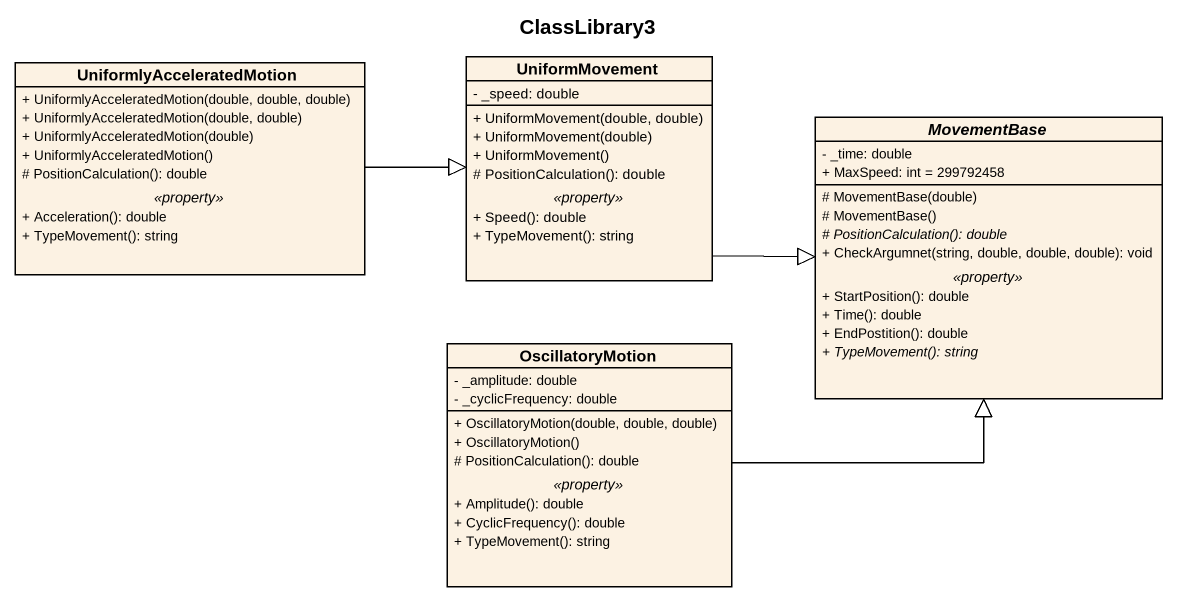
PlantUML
@startuml
title ClassLibrary3
hide circle
hide empty members
skinparam classAttributeIconSize 0
class UniformlyAcceleratedMotion {
  + UniformlyAcceleratedMotion(double, double, double)
  + UniformlyAcceleratedMotion(double, double)
  + UniformlyAcceleratedMotion(double)
  + UniformlyAcceleratedMotion()
  # PositionCalculation(): double
  .. <<property>> ..
  + Acceleration(): double
  + TypeMovement(): string
}
class UniformMovement {
  - _speed: double
  --
  + UniformMovement(double, double)
  + UniformMovement(double)
  + UniformMovement()
  # PositionCalculation(): double
  .. <<property>> ..
  + Speed(): double
  + TypeMovement(): string
}
abstract class MovementBase {
  - _time: double
  + MaxSpeed: int = 299792458
  --
  # MovementBase(double)
  # MovementBase()
  {abstract} # PositionCalculation(): double
  + CheckArgumnet(string, double, double, double): void
  .. <<property>> ..
  + StartPosition(): double
  + Time(): double
  + EndPostition(): double
  {abstract} + TypeMovement(): string
}
class OscillatoryMotion {
  - _amplitude: double
  - _cyclicFrequency: double
  --
  + OscillatoryMotion(double, double, double)
  + OscillatoryMotion()
  # PositionCalculation(): double
  .. <<property>> ..
  + Amplitude(): double
  + CyclicFrequency(): double
  + TypeMovement(): string
}
UniformlyAcceleratedMotion -right-|> UniformMovement
UniformMovement -right-|> MovementBase
OscillatoryMotion -right-|> MovementBase
@enduml
